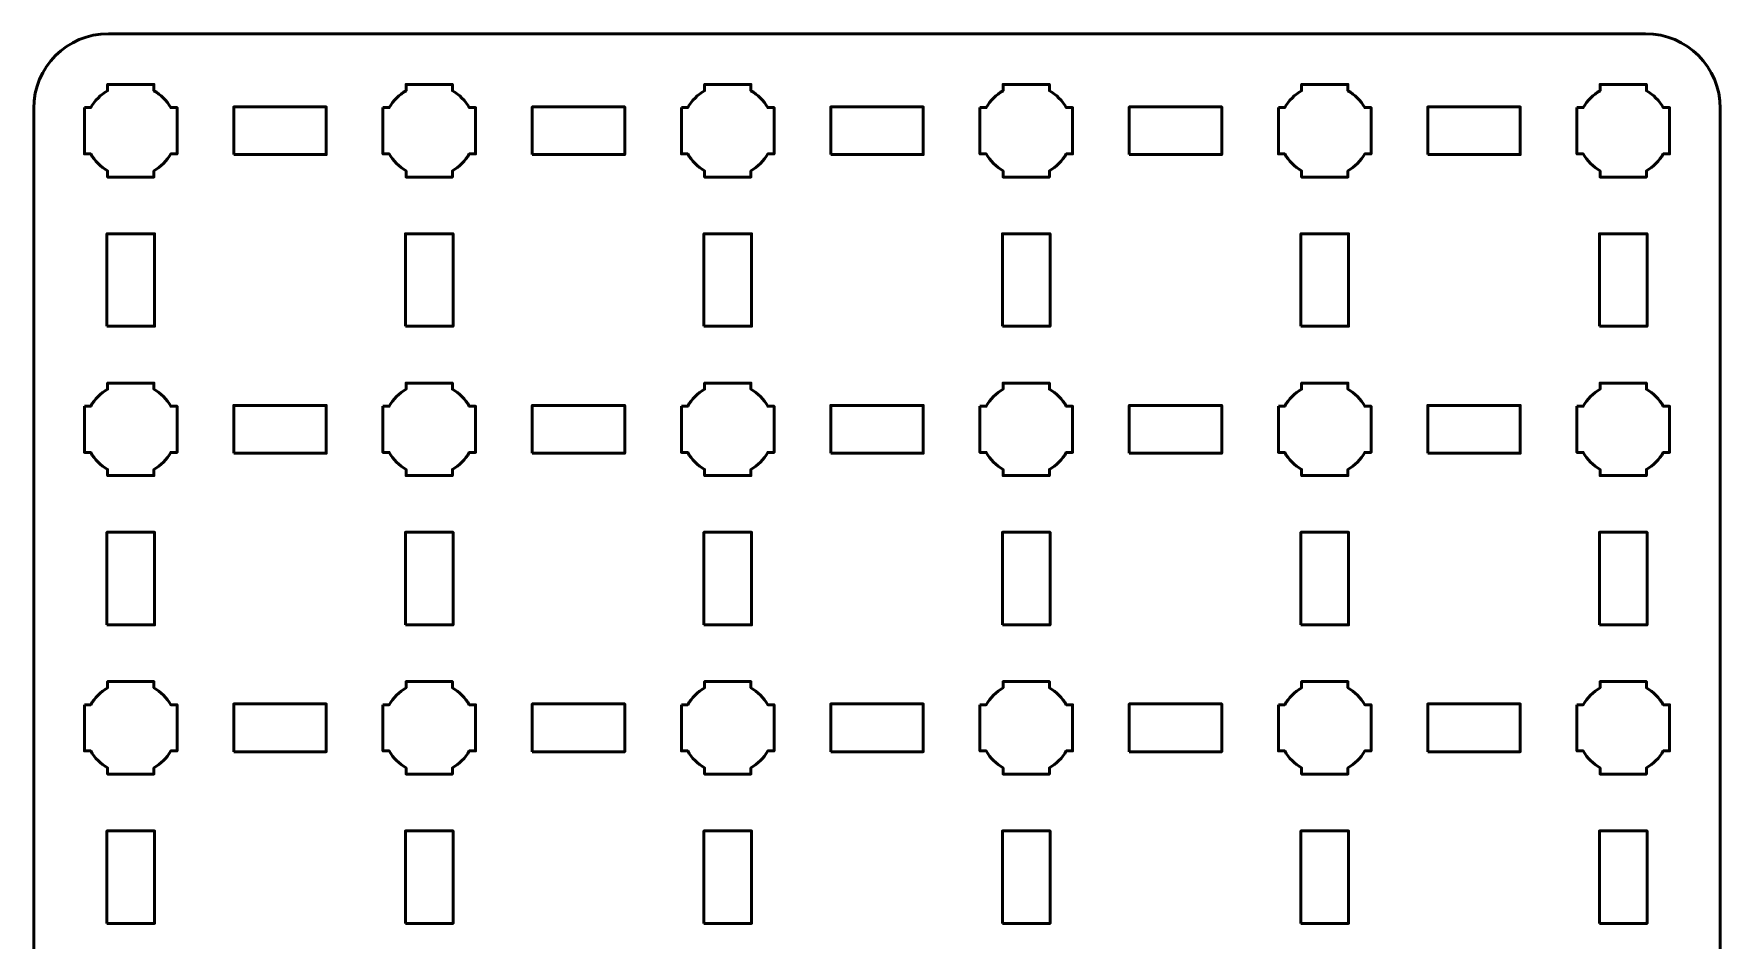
# Model space of a CAD drawing. Header units: centimetres. Extents: x -16.1 to -4.8, y -20.5 to -9.2.
# Drawn here: x -16.15 to -4.85, y -15.27 to -9.2 of the extents above; entities that cross this region are included whole.
import ezdxf

# ---------------------------------------------------------------- set-up
doc = ezdxf.new("R2010")
doc.units = ezdxf.units.CM
doc.header["$MEASUREMENT"] = 0
doc.layers.add('Layer 1', color=7, linetype='Continuous')

msp = doc.modelspace()

# ---------------------------------------------------------------- linework, layer by layer
at = {"layer": 'Layer 1', "color": 250, "lineweight": 53}
for points in [[(-14.81, -10.01), (-14.19, -10.01), (-14.19, -9.69), (-14.81, -9.69), (-14.81, -10.01)], [(-12.81, -10.01), (-12.19, -10.01), (-12.19, -9.69), (-12.81, -9.69), (-12.81, -10.01)], [(-10.81, -10.01), (-10.19, -10.01), (-10.19, -9.69), (-10.81, -9.69), (-10.81, -10.01)], [(-8.81, -10.01), (-8.19, -10.01), (-8.19, -9.69), (-8.81, -9.69), (-8.81, -10.01)], [(-6.81, -10.01), (-6.19, -10.01), (-6.19, -9.69), (-6.81, -9.69), (-6.81, -10.01)], [(-15.66, -11.16), (-15.34, -11.16), (-15.34, -10.54), (-15.66, -10.54), (-15.66, -11.16)], [(-13.66, -11.16), (-13.34, -11.16), (-13.34, -10.54), (-13.66, -10.54), (-13.66, -11.16)], [(-11.66, -11.16), (-11.34, -11.16), (-11.34, -10.54), (-11.66, -10.54), (-11.66, -11.16)], [(-9.66, -11.16), (-9.34, -11.16), (-9.34, -10.54), (-9.66, -10.54), (-9.66, -11.16)], [(-7.66, -11.16), (-7.34, -11.16), (-7.34, -10.54), (-7.66, -10.54), (-7.66, -11.16)], [(-5.66, -11.16), (-5.34, -11.16), (-5.34, -10.54), (-5.66, -10.54), (-5.66, -11.16)], [(-14.81, -12.01), (-14.19, -12.01), (-14.19, -11.69), (-14.81, -11.69), (-14.81, -12.01)], [(-12.81, -12.01), (-12.19, -12.01), (-12.19, -11.69), (-12.81, -11.69), (-12.81, -12.01)], [(-10.81, -12.01), (-10.19, -12.01), (-10.19, -11.69), (-10.81, -11.69), (-10.81, -12.01)], [(-8.81, -12.01), (-8.19, -12.01), (-8.19, -11.69), (-8.81, -11.69), (-8.81, -12.01)], [(-6.81, -12.01), (-6.19, -12.01), (-6.19, -11.69), (-6.81, -11.69), (-6.81, -12.01)], [(-15.66, -13.16), (-15.34, -13.16), (-15.34, -12.54), (-15.66, -12.54), (-15.66, -13.16)], [(-13.66, -13.16), (-13.34, -13.16), (-13.34, -12.54), (-13.66, -12.54), (-13.66, -13.16)], [(-11.66, -13.16), (-11.34, -13.16), (-11.34, -12.54), (-11.66, -12.54), (-11.66, -13.16)], [(-9.66, -13.16), (-9.34, -13.16), (-9.34, -12.54), (-9.66, -12.54), (-9.66, -13.16)], [(-7.66, -13.16), (-7.34, -13.16), (-7.34, -12.54), (-7.66, -12.54), (-7.66, -13.16)], [(-5.66, -13.16), (-5.34, -13.16), (-5.34, -12.54), (-5.66, -12.54), (-5.66, -13.16)], [(-14.81, -14.01), (-14.19, -14.01), (-14.19, -13.69), (-14.81, -13.69), (-14.81, -14.01)], [(-12.81, -14.01), (-12.19, -14.01), (-12.19, -13.69), (-12.81, -13.69), (-12.81, -14.01)], [(-10.81, -14.01), (-10.19, -14.01), (-10.19, -13.69), (-10.81, -13.69), (-10.81, -14.01)], [(-8.81, -14.01), (-8.19, -14.01), (-8.19, -13.69), (-8.81, -13.69), (-8.81, -14.01)], [(-6.81, -14.01), (-6.19, -14.01), (-6.19, -13.69), (-6.81, -13.69), (-6.81, -14.01)], [(-15.66, -15.16), (-15.34, -15.16), (-15.34, -14.54), (-15.66, -14.54), (-15.66, -15.16)], [(-13.66, -15.16), (-13.34, -15.16), (-13.34, -14.54), (-13.66, -14.54), (-13.66, -15.16)], [(-11.66, -15.16), (-11.34, -15.16), (-11.34, -14.54), (-11.66, -14.54), (-11.66, -15.16)], [(-9.66, -15.16), (-9.34, -15.16), (-9.34, -14.54), (-9.66, -14.54), (-9.66, -15.16)], [(-7.66, -15.16), (-7.34, -15.16), (-7.34, -14.54), (-7.66, -14.54), (-7.66, -15.16)], [(-5.66, -15.16), (-5.34, -15.16), (-5.34, -14.54), (-5.66, -14.54), (-5.66, -15.16)]]:
    msp.add_lwpolyline(points, close=True, dxfattribs=at)
msp.add_open_spline([(-16.15, -20), (-16.15, -20), (-16.15, -9.7), (-16.15, -9.7), (-16.15, -9.7), (-16.15, -9.42391), (-15.92609, -9.2), (-15.65, -9.2), (-15.65, -9.2), (-15.65, -9.2), (-5.35, -9.2), (-5.35, -9.2), (-5.35, -9.2), (-5.07391, -9.2), (-4.85, -9.42391), (-4.85, -9.7), (-4.85, -9.7), (-4.85, -9.7), (-4.85, -20), (-4.85, -20), (-4.85, -20), (-4.85, -20.27609), (-5.07391, -20.5), (-5.35, -20.5), (-5.35, -20.5), (-5.35, -20.5), (-15.65, -20.5), (-15.65, -20.5), (-15.65, -20.5), (-15.92609, -20.5), (-16.15, -20.27609), (-16.15, -20)], degree=3, knots=[0, 0, 0, 0, 0.125, 0.125, 0.125, 0.125, 0.25, 0.25, 0.25, 0.25, 0.375, 0.375, 0.375, 0.375, 0.5, 0.5, 0.5, 0.5, 0.625, 0.625, 0.625, 0.625, 0.75, 0.75, 0.75, 0.75, 0.875, 0.875, 0.875, 0.875, 1, 1, 1, 1], dxfattribs=at)
at = {"layer": 'Layer 1', "lineweight": 53}
for points in [[(-15.81, -9.695), (-15.81, -9.695), (-15.76851, -9.695), (-15.76851, -9.695), (-15.76851, -9.695), (-15.74128, -9.64795), (-15.70205, -9.60872), (-15.655, -9.58149), (-15.655, -9.58149), (-15.655, -9.58149), (-15.655, -9.54), (-15.655, -9.54), (-15.655, -9.54), (-15.655, -9.54), (-15.5, -9.54), (-15.5, -9.54), (-15.5, -9.54), (-15.5, -9.54), (-15.345, -9.54), (-15.345, -9.54), (-15.345, -9.54), (-15.345, -9.54), (-15.345, -9.58149), (-15.345, -9.58149), (-15.345, -9.58149), (-15.29795, -9.60872), (-15.25872, -9.64795), (-15.23149, -9.695), (-15.23149, -9.695), (-15.23149, -9.695), (-15.19, -9.695), (-15.19, -9.695), (-15.19, -9.695), (-15.19, -9.695), (-15.19, -9.85), (-15.19, -9.85), (-15.19, -9.85), (-15.19, -9.85), (-15.19, -10.005), (-15.19, -10.005), (-15.19, -10.005), (-15.19, -10.005), (-15.23149, -10.005), (-15.23149, -10.005), (-15.23149, -10.005), (-15.25872, -10.05205), (-15.29795, -10.09128), (-15.345, -10.11851), (-15.345, -10.11851), (-15.345, -10.11851), (-15.345, -10.16), (-15.345, -10.16), (-15.345, -10.16), (-15.345, -10.16), (-15.5, -10.16), (-15.5, -10.16), (-15.5, -10.16), (-15.5, -10.16), (-15.655, -10.16), (-15.655, -10.16), (-15.655, -10.16), (-15.655, -10.16), (-15.655, -10.11851), (-15.655, -10.11851), (-15.655, -10.11851), (-15.70205, -10.09128), (-15.74128, -10.05205), (-15.76851, -10.005), (-15.76851, -10.005), (-15.76851, -10.005), (-15.81, -10.005), (-15.81, -10.005), (-15.81, -10.005), (-15.81, -10.005), (-15.81, -9.85), (-15.81, -9.85), (-15.81, -9.85), (-15.81, -9.85), (-15.81, -9.695), (-15.81, -9.695)], [(-13.81, -9.695), (-13.81, -9.695), (-13.76851, -9.695), (-13.76851, -9.695), (-13.76851, -9.695), (-13.74128, -9.64795), (-13.70205, -9.60872), (-13.655, -9.58149), (-13.655, -9.58149), (-13.655, -9.58149), (-13.655, -9.54), (-13.655, -9.54), (-13.655, -9.54), (-13.655, -9.54), (-13.5, -9.54), (-13.5, -9.54), (-13.5, -9.54), (-13.5, -9.54), (-13.345, -9.54), (-13.345, -9.54), (-13.345, -9.54), (-13.345, -9.54), (-13.345, -9.58149), (-13.345, -9.58149), (-13.345, -9.58149), (-13.29795, -9.60872), (-13.25872, -9.64795), (-13.23149, -9.695), (-13.23149, -9.695), (-13.23149, -9.695), (-13.19, -9.695), (-13.19, -9.695), (-13.19, -9.695), (-13.19, -9.695), (-13.19, -9.85), (-13.19, -9.85), (-13.19, -9.85), (-13.19, -9.85), (-13.19, -10.005), (-13.19, -10.005), (-13.19, -10.005), (-13.19, -10.005), (-13.23149, -10.005), (-13.23149, -10.005), (-13.23149, -10.005), (-13.25872, -10.05205), (-13.29795, -10.09128), (-13.345, -10.11851), (-13.345, -10.11851), (-13.345, -10.11851), (-13.345, -10.16), (-13.345, -10.16), (-13.345, -10.16), (-13.345, -10.16), (-13.5, -10.16), (-13.5, -10.16), (-13.5, -10.16), (-13.5, -10.16), (-13.655, -10.16), (-13.655, -10.16), (-13.655, -10.16), (-13.655, -10.16), (-13.655, -10.11851), (-13.655, -10.11851), (-13.655, -10.11851), (-13.70205, -10.09128), (-13.74128, -10.05205), (-13.76851, -10.005), (-13.76851, -10.005), (-13.76851, -10.005), (-13.81, -10.005), (-13.81, -10.005), (-13.81, -10.005), (-13.81, -10.005), (-13.81, -9.85), (-13.81, -9.85), (-13.81, -9.85), (-13.81, -9.85), (-13.81, -9.695), (-13.81, -9.695)], [(-11.81, -9.695), (-11.81, -9.695), (-11.76851, -9.695), (-11.76851, -9.695), (-11.76851, -9.695), (-11.74128, -9.64795), (-11.70205, -9.60872), (-11.655, -9.58149), (-11.655, -9.58149), (-11.655, -9.58149), (-11.655, -9.54), (-11.655, -9.54), (-11.655, -9.54), (-11.655, -9.54), (-11.5, -9.54), (-11.5, -9.54), (-11.5, -9.54), (-11.5, -9.54), (-11.345, -9.54), (-11.345, -9.54), (-11.345, -9.54), (-11.345, -9.54), (-11.345, -9.58149), (-11.345, -9.58149), (-11.345, -9.58149), (-11.29795, -9.60872), (-11.25872, -9.64795), (-11.23149, -9.695), (-11.23149, -9.695), (-11.23149, -9.695), (-11.19, -9.695), (-11.19, -9.695), (-11.19, -9.695), (-11.19, -9.695), (-11.19, -9.85), (-11.19, -9.85), (-11.19, -9.85), (-11.19, -9.85), (-11.19, -10.005), (-11.19, -10.005), (-11.19, -10.005), (-11.19, -10.005), (-11.23149, -10.005), (-11.23149, -10.005), (-11.23149, -10.005), (-11.25872, -10.05205), (-11.29795, -10.09128), (-11.345, -10.11851), (-11.345, -10.11851), (-11.345, -10.11851), (-11.345, -10.16), (-11.345, -10.16), (-11.345, -10.16), (-11.345, -10.16), (-11.5, -10.16), (-11.5, -10.16), (-11.5, -10.16), (-11.5, -10.16), (-11.655, -10.16), (-11.655, -10.16), (-11.655, -10.16), (-11.655, -10.16), (-11.655, -10.11851), (-11.655, -10.11851), (-11.655, -10.11851), (-11.70205, -10.09128), (-11.74128, -10.05205), (-11.76851, -10.005), (-11.76851, -10.005), (-11.76851, -10.005), (-11.81, -10.005), (-11.81, -10.005), (-11.81, -10.005), (-11.81, -10.005), (-11.81, -9.85), (-11.81, -9.85), (-11.81, -9.85), (-11.81, -9.85), (-11.81, -9.695), (-11.81, -9.695)], [(-9.81, -9.695), (-9.81, -9.695), (-9.76851, -9.695), (-9.76851, -9.695), (-9.76851, -9.695), (-9.74128, -9.64795), (-9.70205, -9.60872), (-9.655, -9.58149), (-9.655, -9.58149), (-9.655, -9.58149), (-9.655, -9.54), (-9.655, -9.54), (-9.655, -9.54), (-9.655, -9.54), (-9.5, -9.54), (-9.5, -9.54), (-9.5, -9.54), (-9.5, -9.54), (-9.345, -9.54), (-9.345, -9.54), (-9.345, -9.54), (-9.345, -9.54), (-9.345, -9.58149), (-9.345, -9.58149), (-9.345, -9.58149), (-9.29795, -9.60872), (-9.25872, -9.64795), (-9.23149, -9.695), (-9.23149, -9.695), (-9.23149, -9.695), (-9.19, -9.695), (-9.19, -9.695), (-9.19, -9.695), (-9.19, -9.695), (-9.19, -9.85), (-9.19, -9.85), (-9.19, -9.85), (-9.19, -9.85), (-9.19, -10.005), (-9.19, -10.005), (-9.19, -10.005), (-9.19, -10.005), (-9.23149, -10.005), (-9.23149, -10.005), (-9.23149, -10.005), (-9.25872, -10.05205), (-9.29795, -10.09128), (-9.345, -10.11851), (-9.345, -10.11851), (-9.345, -10.11851), (-9.345, -10.16), (-9.345, -10.16), (-9.345, -10.16), (-9.345, -10.16), (-9.5, -10.16), (-9.5, -10.16), (-9.5, -10.16), (-9.5, -10.16), (-9.655, -10.16), (-9.655, -10.16), (-9.655, -10.16), (-9.655, -10.16), (-9.655, -10.11851), (-9.655, -10.11851), (-9.655, -10.11851), (-9.70205, -10.09128), (-9.74128, -10.05205), (-9.76851, -10.005), (-9.76851, -10.005), (-9.76851, -10.005), (-9.81, -10.005), (-9.81, -10.005), (-9.81, -10.005), (-9.81, -10.005), (-9.81, -9.85), (-9.81, -9.85), (-9.81, -9.85), (-9.81, -9.85), (-9.81, -9.695), (-9.81, -9.695)], [(-7.81, -9.695), (-7.81, -9.695), (-7.76851, -9.695), (-7.76851, -9.695), (-7.76851, -9.695), (-7.74128, -9.64795), (-7.70205, -9.60872), (-7.655, -9.58149), (-7.655, -9.58149), (-7.655, -9.58149), (-7.655, -9.54), (-7.655, -9.54), (-7.655, -9.54), (-7.655, -9.54), (-7.5, -9.54), (-7.5, -9.54), (-7.5, -9.54), (-7.5, -9.54), (-7.345, -9.54), (-7.345, -9.54), (-7.345, -9.54), (-7.345, -9.54), (-7.345, -9.58149), (-7.345, -9.58149), (-7.345, -9.58149), (-7.29795, -9.60872), (-7.25872, -9.64795), (-7.23149, -9.695), (-7.23149, -9.695), (-7.23149, -9.695), (-7.19, -9.695), (-7.19, -9.695), (-7.19, -9.695), (-7.19, -9.695), (-7.19, -9.85), (-7.19, -9.85), (-7.19, -9.85), (-7.19, -9.85), (-7.19, -10.005), (-7.19, -10.005), (-7.19, -10.005), (-7.19, -10.005), (-7.23149, -10.005), (-7.23149, -10.005), (-7.23149, -10.005), (-7.25872, -10.05205), (-7.29795, -10.09128), (-7.345, -10.11851), (-7.345, -10.11851), (-7.345, -10.11851), (-7.345, -10.16), (-7.345, -10.16), (-7.345, -10.16), (-7.345, -10.16), (-7.5, -10.16), (-7.5, -10.16), (-7.5, -10.16), (-7.5, -10.16), (-7.655, -10.16), (-7.655, -10.16), (-7.655, -10.16), (-7.655, -10.16), (-7.655, -10.11851), (-7.655, -10.11851), (-7.655, -10.11851), (-7.70205, -10.09128), (-7.74128, -10.05205), (-7.76851, -10.005), (-7.76851, -10.005), (-7.76851, -10.005), (-7.81, -10.005), (-7.81, -10.005), (-7.81, -10.005), (-7.81, -10.005), (-7.81, -9.85), (-7.81, -9.85), (-7.81, -9.85), (-7.81, -9.85), (-7.81, -9.695), (-7.81, -9.695)], [(-5.81, -9.695), (-5.81, -9.695), (-5.76851, -9.695), (-5.76851, -9.695), (-5.76851, -9.695), (-5.74128, -9.64795), (-5.70205, -9.60872), (-5.655, -9.58149), (-5.655, -9.58149), (-5.655, -9.58149), (-5.655, -9.54), (-5.655, -9.54), (-5.655, -9.54), (-5.655, -9.54), (-5.5, -9.54), (-5.5, -9.54), (-5.5, -9.54), (-5.5, -9.54), (-5.345, -9.54), (-5.345, -9.54), (-5.345, -9.54), (-5.345, -9.54), (-5.345, -9.58149), (-5.345, -9.58149), (-5.345, -9.58149), (-5.29795, -9.60872), (-5.25872, -9.64795), (-5.23149, -9.695), (-5.23149, -9.695), (-5.23149, -9.695), (-5.19, -9.695), (-5.19, -9.695), (-5.19, -9.695), (-5.19, -9.695), (-5.19, -9.85), (-5.19, -9.85), (-5.19, -9.85), (-5.19, -9.85), (-5.19, -10.005), (-5.19, -10.005), (-5.19, -10.005), (-5.19, -10.005), (-5.23149, -10.005), (-5.23149, -10.005), (-5.23149, -10.005), (-5.25872, -10.05205), (-5.29795, -10.09128), (-5.345, -10.11851), (-5.345, -10.11851), (-5.345, -10.11851), (-5.345, -10.16), (-5.345, -10.16), (-5.345, -10.16), (-5.345, -10.16), (-5.5, -10.16), (-5.5, -10.16), (-5.5, -10.16), (-5.5, -10.16), (-5.655, -10.16), (-5.655, -10.16), (-5.655, -10.16), (-5.655, -10.16), (-5.655, -10.11851), (-5.655, -10.11851), (-5.655, -10.11851), (-5.70205, -10.09128), (-5.74128, -10.05205), (-5.76851, -10.005), (-5.76851, -10.005), (-5.76851, -10.005), (-5.81, -10.005), (-5.81, -10.005), (-5.81, -10.005), (-5.81, -10.005), (-5.81, -9.85), (-5.81, -9.85), (-5.81, -9.85), (-5.81, -9.85), (-5.81, -9.695), (-5.81, -9.695)], [(-15.81, -11.695), (-15.81, -11.695), (-15.76851, -11.695), (-15.76851, -11.695), (-15.76851, -11.695), (-15.74128, -11.64795), (-15.70205, -11.60872), (-15.655, -11.58149), (-15.655, -11.58149), (-15.655, -11.58149), (-15.655, -11.54), (-15.655, -11.54), (-15.655, -11.54), (-15.655, -11.54), (-15.5, -11.54), (-15.5, -11.54), (-15.5, -11.54), (-15.5, -11.54), (-15.345, -11.54), (-15.345, -11.54), (-15.345, -11.54), (-15.345, -11.54), (-15.345, -11.58149), (-15.345, -11.58149), (-15.345, -11.58149), (-15.29795, -11.60872), (-15.25872, -11.64795), (-15.23149, -11.695), (-15.23149, -11.695), (-15.23149, -11.695), (-15.19, -11.695), (-15.19, -11.695), (-15.19, -11.695), (-15.19, -11.695), (-15.19, -11.85), (-15.19, -11.85), (-15.19, -11.85), (-15.19, -11.85), (-15.19, -12.005), (-15.19, -12.005), (-15.19, -12.005), (-15.19, -12.005), (-15.23149, -12.005), (-15.23149, -12.005), (-15.23149, -12.005), (-15.25872, -12.05205), (-15.29795, -12.09128), (-15.345, -12.11851), (-15.345, -12.11851), (-15.345, -12.11851), (-15.345, -12.16), (-15.345, -12.16), (-15.345, -12.16), (-15.345, -12.16), (-15.5, -12.16), (-15.5, -12.16), (-15.5, -12.16), (-15.5, -12.16), (-15.655, -12.16), (-15.655, -12.16), (-15.655, -12.16), (-15.655, -12.16), (-15.655, -12.11851), (-15.655, -12.11851), (-15.655, -12.11851), (-15.70205, -12.09128), (-15.74128, -12.05205), (-15.76851, -12.005), (-15.76851, -12.005), (-15.76851, -12.005), (-15.81, -12.005), (-15.81, -12.005), (-15.81, -12.005), (-15.81, -12.005), (-15.81, -11.85), (-15.81, -11.85), (-15.81, -11.85), (-15.81, -11.85), (-15.81, -11.695), (-15.81, -11.695)], [(-13.81, -11.695), (-13.81, -11.695), (-13.76851, -11.695), (-13.76851, -11.695), (-13.76851, -11.695), (-13.74128, -11.64795), (-13.70205, -11.60872), (-13.655, -11.58149), (-13.655, -11.58149), (-13.655, -11.58149), (-13.655, -11.54), (-13.655, -11.54), (-13.655, -11.54), (-13.655, -11.54), (-13.5, -11.54), (-13.5, -11.54), (-13.5, -11.54), (-13.5, -11.54), (-13.345, -11.54), (-13.345, -11.54), (-13.345, -11.54), (-13.345, -11.54), (-13.345, -11.58149), (-13.345, -11.58149), (-13.345, -11.58149), (-13.29795, -11.60872), (-13.25872, -11.64795), (-13.23149, -11.695), (-13.23149, -11.695), (-13.23149, -11.695), (-13.19, -11.695), (-13.19, -11.695), (-13.19, -11.695), (-13.19, -11.695), (-13.19, -11.85), (-13.19, -11.85), (-13.19, -11.85), (-13.19, -11.85), (-13.19, -12.005), (-13.19, -12.005), (-13.19, -12.005), (-13.19, -12.005), (-13.23149, -12.005), (-13.23149, -12.005), (-13.23149, -12.005), (-13.25872, -12.05205), (-13.29795, -12.09128), (-13.345, -12.11851), (-13.345, -12.11851), (-13.345, -12.11851), (-13.345, -12.16), (-13.345, -12.16), (-13.345, -12.16), (-13.345, -12.16), (-13.5, -12.16), (-13.5, -12.16), (-13.5, -12.16), (-13.5, -12.16), (-13.655, -12.16), (-13.655, -12.16), (-13.655, -12.16), (-13.655, -12.16), (-13.655, -12.11851), (-13.655, -12.11851), (-13.655, -12.11851), (-13.70205, -12.09128), (-13.74128, -12.05205), (-13.76851, -12.005), (-13.76851, -12.005), (-13.76851, -12.005), (-13.81, -12.005), (-13.81, -12.005), (-13.81, -12.005), (-13.81, -12.005), (-13.81, -11.85), (-13.81, -11.85), (-13.81, -11.85), (-13.81, -11.85), (-13.81, -11.695), (-13.81, -11.695)], [(-11.81, -11.695), (-11.81, -11.695), (-11.76851, -11.695), (-11.76851, -11.695), (-11.76851, -11.695), (-11.74128, -11.64795), (-11.70205, -11.60872), (-11.655, -11.58149), (-11.655, -11.58149), (-11.655, -11.58149), (-11.655, -11.54), (-11.655, -11.54), (-11.655, -11.54), (-11.655, -11.54), (-11.5, -11.54), (-11.5, -11.54), (-11.5, -11.54), (-11.5, -11.54), (-11.345, -11.54), (-11.345, -11.54), (-11.345, -11.54), (-11.345, -11.54), (-11.345, -11.58149), (-11.345, -11.58149), (-11.345, -11.58149), (-11.29795, -11.60872), (-11.25872, -11.64795), (-11.23149, -11.695), (-11.23149, -11.695), (-11.23149, -11.695), (-11.19, -11.695), (-11.19, -11.695), (-11.19, -11.695), (-11.19, -11.695), (-11.19, -11.85), (-11.19, -11.85), (-11.19, -11.85), (-11.19, -11.85), (-11.19, -12.005), (-11.19, -12.005), (-11.19, -12.005), (-11.19, -12.005), (-11.23149, -12.005), (-11.23149, -12.005), (-11.23149, -12.005), (-11.25872, -12.05205), (-11.29795, -12.09128), (-11.345, -12.11851), (-11.345, -12.11851), (-11.345, -12.11851), (-11.345, -12.16), (-11.345, -12.16), (-11.345, -12.16), (-11.345, -12.16), (-11.5, -12.16), (-11.5, -12.16), (-11.5, -12.16), (-11.5, -12.16), (-11.655, -12.16), (-11.655, -12.16), (-11.655, -12.16), (-11.655, -12.16), (-11.655, -12.11851), (-11.655, -12.11851), (-11.655, -12.11851), (-11.70205, -12.09128), (-11.74128, -12.05205), (-11.76851, -12.005), (-11.76851, -12.005), (-11.76851, -12.005), (-11.81, -12.005), (-11.81, -12.005), (-11.81, -12.005), (-11.81, -12.005), (-11.81, -11.85), (-11.81, -11.85), (-11.81, -11.85), (-11.81, -11.85), (-11.81, -11.695), (-11.81, -11.695)], [(-9.81, -11.695), (-9.81, -11.695), (-9.76851, -11.695), (-9.76851, -11.695), (-9.76851, -11.695), (-9.74128, -11.64795), (-9.70205, -11.60872), (-9.655, -11.58149), (-9.655, -11.58149), (-9.655, -11.58149), (-9.655, -11.54), (-9.655, -11.54), (-9.655, -11.54), (-9.655, -11.54), (-9.5, -11.54), (-9.5, -11.54), (-9.5, -11.54), (-9.5, -11.54), (-9.345, -11.54), (-9.345, -11.54), (-9.345, -11.54), (-9.345, -11.54), (-9.345, -11.58149), (-9.345, -11.58149), (-9.345, -11.58149), (-9.29795, -11.60872), (-9.25872, -11.64795), (-9.23149, -11.695), (-9.23149, -11.695), (-9.23149, -11.695), (-9.19, -11.695), (-9.19, -11.695), (-9.19, -11.695), (-9.19, -11.695), (-9.19, -11.85), (-9.19, -11.85), (-9.19, -11.85), (-9.19, -11.85), (-9.19, -12.005), (-9.19, -12.005), (-9.19, -12.005), (-9.19, -12.005), (-9.23149, -12.005), (-9.23149, -12.005), (-9.23149, -12.005), (-9.25872, -12.05205), (-9.29795, -12.09128), (-9.345, -12.11851), (-9.345, -12.11851), (-9.345, -12.11851), (-9.345, -12.16), (-9.345, -12.16), (-9.345, -12.16), (-9.345, -12.16), (-9.5, -12.16), (-9.5, -12.16), (-9.5, -12.16), (-9.5, -12.16), (-9.655, -12.16), (-9.655, -12.16), (-9.655, -12.16), (-9.655, -12.16), (-9.655, -12.11851), (-9.655, -12.11851), (-9.655, -12.11851), (-9.70205, -12.09128), (-9.74128, -12.05205), (-9.76851, -12.005), (-9.76851, -12.005), (-9.76851, -12.005), (-9.81, -12.005), (-9.81, -12.005), (-9.81, -12.005), (-9.81, -12.005), (-9.81, -11.85), (-9.81, -11.85), (-9.81, -11.85), (-9.81, -11.85), (-9.81, -11.695), (-9.81, -11.695)], [(-7.81, -11.695), (-7.81, -11.695), (-7.76851, -11.695), (-7.76851, -11.695), (-7.76851, -11.695), (-7.74128, -11.64795), (-7.70205, -11.60872), (-7.655, -11.58149), (-7.655, -11.58149), (-7.655, -11.58149), (-7.655, -11.54), (-7.655, -11.54), (-7.655, -11.54), (-7.655, -11.54), (-7.5, -11.54), (-7.5, -11.54), (-7.5, -11.54), (-7.5, -11.54), (-7.345, -11.54), (-7.345, -11.54), (-7.345, -11.54), (-7.345, -11.54), (-7.345, -11.58149), (-7.345, -11.58149), (-7.345, -11.58149), (-7.29795, -11.60872), (-7.25872, -11.64795), (-7.23149, -11.695), (-7.23149, -11.695), (-7.23149, -11.695), (-7.19, -11.695), (-7.19, -11.695), (-7.19, -11.695), (-7.19, -11.695), (-7.19, -11.85), (-7.19, -11.85), (-7.19, -11.85), (-7.19, -11.85), (-7.19, -12.005), (-7.19, -12.005), (-7.19, -12.005), (-7.19, -12.005), (-7.23149, -12.005), (-7.23149, -12.005), (-7.23149, -12.005), (-7.25872, -12.05205), (-7.29795, -12.09128), (-7.345, -12.11851), (-7.345, -12.11851), (-7.345, -12.11851), (-7.345, -12.16), (-7.345, -12.16), (-7.345, -12.16), (-7.345, -12.16), (-7.5, -12.16), (-7.5, -12.16), (-7.5, -12.16), (-7.5, -12.16), (-7.655, -12.16), (-7.655, -12.16), (-7.655, -12.16), (-7.655, -12.16), (-7.655, -12.11851), (-7.655, -12.11851), (-7.655, -12.11851), (-7.70205, -12.09128), (-7.74128, -12.05205), (-7.76851, -12.005), (-7.76851, -12.005), (-7.76851, -12.005), (-7.81, -12.005), (-7.81, -12.005), (-7.81, -12.005), (-7.81, -12.005), (-7.81, -11.85), (-7.81, -11.85), (-7.81, -11.85), (-7.81, -11.85), (-7.81, -11.695), (-7.81, -11.695)], [(-5.81, -11.695), (-5.81, -11.695), (-5.76851, -11.695), (-5.76851, -11.695), (-5.76851, -11.695), (-5.74128, -11.64795), (-5.70205, -11.60872), (-5.655, -11.58149), (-5.655, -11.58149), (-5.655, -11.58149), (-5.655, -11.54), (-5.655, -11.54), (-5.655, -11.54), (-5.655, -11.54), (-5.5, -11.54), (-5.5, -11.54), (-5.5, -11.54), (-5.5, -11.54), (-5.345, -11.54), (-5.345, -11.54), (-5.345, -11.54), (-5.345, -11.54), (-5.345, -11.58149), (-5.345, -11.58149), (-5.345, -11.58149), (-5.29795, -11.60872), (-5.25872, -11.64795), (-5.23149, -11.695), (-5.23149, -11.695), (-5.23149, -11.695), (-5.19, -11.695), (-5.19, -11.695), (-5.19, -11.695), (-5.19, -11.695), (-5.19, -11.85), (-5.19, -11.85), (-5.19, -11.85), (-5.19, -11.85), (-5.19, -12.005), (-5.19, -12.005), (-5.19, -12.005), (-5.19, -12.005), (-5.23149, -12.005), (-5.23149, -12.005), (-5.23149, -12.005), (-5.25872, -12.05205), (-5.29795, -12.09128), (-5.345, -12.11851), (-5.345, -12.11851), (-5.345, -12.11851), (-5.345, -12.16), (-5.345, -12.16), (-5.345, -12.16), (-5.345, -12.16), (-5.5, -12.16), (-5.5, -12.16), (-5.5, -12.16), (-5.5, -12.16), (-5.655, -12.16), (-5.655, -12.16), (-5.655, -12.16), (-5.655, -12.16), (-5.655, -12.11851), (-5.655, -12.11851), (-5.655, -12.11851), (-5.70205, -12.09128), (-5.74128, -12.05205), (-5.76851, -12.005), (-5.76851, -12.005), (-5.76851, -12.005), (-5.81, -12.005), (-5.81, -12.005), (-5.81, -12.005), (-5.81, -12.005), (-5.81, -11.85), (-5.81, -11.85), (-5.81, -11.85), (-5.81, -11.85), (-5.81, -11.695), (-5.81, -11.695)], [(-15.81, -13.695), (-15.81, -13.695), (-15.76851, -13.695), (-15.76851, -13.695), (-15.76851, -13.695), (-15.74128, -13.64795), (-15.70205, -13.60872), (-15.655, -13.58149), (-15.655, -13.58149), (-15.655, -13.58149), (-15.655, -13.54), (-15.655, -13.54), (-15.655, -13.54), (-15.655, -13.54), (-15.5, -13.54), (-15.5, -13.54), (-15.5, -13.54), (-15.5, -13.54), (-15.345, -13.54), (-15.345, -13.54), (-15.345, -13.54), (-15.345, -13.54), (-15.345, -13.58149), (-15.345, -13.58149), (-15.345, -13.58149), (-15.29795, -13.60872), (-15.25872, -13.64795), (-15.23149, -13.695), (-15.23149, -13.695), (-15.23149, -13.695), (-15.19, -13.695), (-15.19, -13.695), (-15.19, -13.695), (-15.19, -13.695), (-15.19, -13.85), (-15.19, -13.85), (-15.19, -13.85), (-15.19, -13.85), (-15.19, -14.005), (-15.19, -14.005), (-15.19, -14.005), (-15.19, -14.005), (-15.23149, -14.005), (-15.23149, -14.005), (-15.23149, -14.005), (-15.25872, -14.05205), (-15.29795, -14.09128), (-15.345, -14.11851), (-15.345, -14.11851), (-15.345, -14.11851), (-15.345, -14.16), (-15.345, -14.16), (-15.345, -14.16), (-15.345, -14.16), (-15.5, -14.16), (-15.5, -14.16), (-15.5, -14.16), (-15.5, -14.16), (-15.655, -14.16), (-15.655, -14.16), (-15.655, -14.16), (-15.655, -14.16), (-15.655, -14.11851), (-15.655, -14.11851), (-15.655, -14.11851), (-15.70205, -14.09128), (-15.74128, -14.05205), (-15.76851, -14.005), (-15.76851, -14.005), (-15.76851, -14.005), (-15.81, -14.005), (-15.81, -14.005), (-15.81, -14.005), (-15.81, -14.005), (-15.81, -13.85), (-15.81, -13.85), (-15.81, -13.85), (-15.81, -13.85), (-15.81, -13.695), (-15.81, -13.695)], [(-13.81, -13.695), (-13.81, -13.695), (-13.76851, -13.695), (-13.76851, -13.695), (-13.76851, -13.695), (-13.74128, -13.64795), (-13.70205, -13.60872), (-13.655, -13.58149), (-13.655, -13.58149), (-13.655, -13.58149), (-13.655, -13.54), (-13.655, -13.54), (-13.655, -13.54), (-13.655, -13.54), (-13.5, -13.54), (-13.5, -13.54), (-13.5, -13.54), (-13.5, -13.54), (-13.345, -13.54), (-13.345, -13.54), (-13.345, -13.54), (-13.345, -13.54), (-13.345, -13.58149), (-13.345, -13.58149), (-13.345, -13.58149), (-13.29795, -13.60872), (-13.25872, -13.64795), (-13.23149, -13.695), (-13.23149, -13.695), (-13.23149, -13.695), (-13.19, -13.695), (-13.19, -13.695), (-13.19, -13.695), (-13.19, -13.695), (-13.19, -13.85), (-13.19, -13.85), (-13.19, -13.85), (-13.19, -13.85), (-13.19, -14.005), (-13.19, -14.005), (-13.19, -14.005), (-13.19, -14.005), (-13.23149, -14.005), (-13.23149, -14.005), (-13.23149, -14.005), (-13.25872, -14.05205), (-13.29795, -14.09128), (-13.345, -14.11851), (-13.345, -14.11851), (-13.345, -14.11851), (-13.345, -14.16), (-13.345, -14.16), (-13.345, -14.16), (-13.345, -14.16), (-13.5, -14.16), (-13.5, -14.16), (-13.5, -14.16), (-13.5, -14.16), (-13.655, -14.16), (-13.655, -14.16), (-13.655, -14.16), (-13.655, -14.16), (-13.655, -14.11851), (-13.655, -14.11851), (-13.655, -14.11851), (-13.70205, -14.09128), (-13.74128, -14.05205), (-13.76851, -14.005), (-13.76851, -14.005), (-13.76851, -14.005), (-13.81, -14.005), (-13.81, -14.005), (-13.81, -14.005), (-13.81, -14.005), (-13.81, -13.85), (-13.81, -13.85), (-13.81, -13.85), (-13.81, -13.85), (-13.81, -13.695), (-13.81, -13.695)], [(-11.81, -13.695), (-11.81, -13.695), (-11.76851, -13.695), (-11.76851, -13.695), (-11.76851, -13.695), (-11.74128, -13.64795), (-11.70205, -13.60872), (-11.655, -13.58149), (-11.655, -13.58149), (-11.655, -13.58149), (-11.655, -13.54), (-11.655, -13.54), (-11.655, -13.54), (-11.655, -13.54), (-11.5, -13.54), (-11.5, -13.54), (-11.5, -13.54), (-11.5, -13.54), (-11.345, -13.54), (-11.345, -13.54), (-11.345, -13.54), (-11.345, -13.54), (-11.345, -13.58149), (-11.345, -13.58149), (-11.345, -13.58149), (-11.29795, -13.60872), (-11.25872, -13.64795), (-11.23149, -13.695), (-11.23149, -13.695), (-11.23149, -13.695), (-11.19, -13.695), (-11.19, -13.695), (-11.19, -13.695), (-11.19, -13.695), (-11.19, -13.85), (-11.19, -13.85), (-11.19, -13.85), (-11.19, -13.85), (-11.19, -14.005), (-11.19, -14.005), (-11.19, -14.005), (-11.19, -14.005), (-11.23149, -14.005), (-11.23149, -14.005), (-11.23149, -14.005), (-11.25872, -14.05205), (-11.29795, -14.09128), (-11.345, -14.11851), (-11.345, -14.11851), (-11.345, -14.11851), (-11.345, -14.16), (-11.345, -14.16), (-11.345, -14.16), (-11.345, -14.16), (-11.5, -14.16), (-11.5, -14.16), (-11.5, -14.16), (-11.5, -14.16), (-11.655, -14.16), (-11.655, -14.16), (-11.655, -14.16), (-11.655, -14.16), (-11.655, -14.11851), (-11.655, -14.11851), (-11.655, -14.11851), (-11.70205, -14.09128), (-11.74128, -14.05205), (-11.76851, -14.005), (-11.76851, -14.005), (-11.76851, -14.005), (-11.81, -14.005), (-11.81, -14.005), (-11.81, -14.005), (-11.81, -14.005), (-11.81, -13.85), (-11.81, -13.85), (-11.81, -13.85), (-11.81, -13.85), (-11.81, -13.695), (-11.81, -13.695)], [(-9.81, -13.695), (-9.81, -13.695), (-9.76851, -13.695), (-9.76851, -13.695), (-9.76851, -13.695), (-9.74128, -13.64795), (-9.70205, -13.60872), (-9.655, -13.58149), (-9.655, -13.58149), (-9.655, -13.58149), (-9.655, -13.54), (-9.655, -13.54), (-9.655, -13.54), (-9.655, -13.54), (-9.5, -13.54), (-9.5, -13.54), (-9.5, -13.54), (-9.5, -13.54), (-9.345, -13.54), (-9.345, -13.54), (-9.345, -13.54), (-9.345, -13.54), (-9.345, -13.58149), (-9.345, -13.58149), (-9.345, -13.58149), (-9.29795, -13.60872), (-9.25872, -13.64795), (-9.23149, -13.695), (-9.23149, -13.695), (-9.23149, -13.695), (-9.19, -13.695), (-9.19, -13.695), (-9.19, -13.695), (-9.19, -13.695), (-9.19, -13.85), (-9.19, -13.85), (-9.19, -13.85), (-9.19, -13.85), (-9.19, -14.005), (-9.19, -14.005), (-9.19, -14.005), (-9.19, -14.005), (-9.23149, -14.005), (-9.23149, -14.005), (-9.23149, -14.005), (-9.25872, -14.05205), (-9.29795, -14.09128), (-9.345, -14.11851), (-9.345, -14.11851), (-9.345, -14.11851), (-9.345, -14.16), (-9.345, -14.16), (-9.345, -14.16), (-9.345, -14.16), (-9.5, -14.16), (-9.5, -14.16), (-9.5, -14.16), (-9.5, -14.16), (-9.655, -14.16), (-9.655, -14.16), (-9.655, -14.16), (-9.655, -14.16), (-9.655, -14.11851), (-9.655, -14.11851), (-9.655, -14.11851), (-9.70205, -14.09128), (-9.74128, -14.05205), (-9.76851, -14.005), (-9.76851, -14.005), (-9.76851, -14.005), (-9.81, -14.005), (-9.81, -14.005), (-9.81, -14.005), (-9.81, -14.005), (-9.81, -13.85), (-9.81, -13.85), (-9.81, -13.85), (-9.81, -13.85), (-9.81, -13.695), (-9.81, -13.695)], [(-7.81, -13.695), (-7.81, -13.695), (-7.76851, -13.695), (-7.76851, -13.695), (-7.76851, -13.695), (-7.74128, -13.64795), (-7.70205, -13.60872), (-7.655, -13.58149), (-7.655, -13.58149), (-7.655, -13.58149), (-7.655, -13.54), (-7.655, -13.54), (-7.655, -13.54), (-7.655, -13.54), (-7.5, -13.54), (-7.5, -13.54), (-7.5, -13.54), (-7.5, -13.54), (-7.345, -13.54), (-7.345, -13.54), (-7.345, -13.54), (-7.345, -13.54), (-7.345, -13.58149), (-7.345, -13.58149), (-7.345, -13.58149), (-7.29795, -13.60872), (-7.25872, -13.64795), (-7.23149, -13.695), (-7.23149, -13.695), (-7.23149, -13.695), (-7.19, -13.695), (-7.19, -13.695), (-7.19, -13.695), (-7.19, -13.695), (-7.19, -13.85), (-7.19, -13.85), (-7.19, -13.85), (-7.19, -13.85), (-7.19, -14.005), (-7.19, -14.005), (-7.19, -14.005), (-7.19, -14.005), (-7.23149, -14.005), (-7.23149, -14.005), (-7.23149, -14.005), (-7.25872, -14.05205), (-7.29795, -14.09128), (-7.345, -14.11851), (-7.345, -14.11851), (-7.345, -14.11851), (-7.345, -14.16), (-7.345, -14.16), (-7.345, -14.16), (-7.345, -14.16), (-7.5, -14.16), (-7.5, -14.16), (-7.5, -14.16), (-7.5, -14.16), (-7.655, -14.16), (-7.655, -14.16), (-7.655, -14.16), (-7.655, -14.16), (-7.655, -14.11851), (-7.655, -14.11851), (-7.655, -14.11851), (-7.70205, -14.09128), (-7.74128, -14.05205), (-7.76851, -14.005), (-7.76851, -14.005), (-7.76851, -14.005), (-7.81, -14.005), (-7.81, -14.005), (-7.81, -14.005), (-7.81, -14.005), (-7.81, -13.85), (-7.81, -13.85), (-7.81, -13.85), (-7.81, -13.85), (-7.81, -13.695), (-7.81, -13.695)], [(-5.81, -13.695), (-5.81, -13.695), (-5.76851, -13.695), (-5.76851, -13.695), (-5.76851, -13.695), (-5.74128, -13.64795), (-5.70205, -13.60872), (-5.655, -13.58149), (-5.655, -13.58149), (-5.655, -13.58149), (-5.655, -13.54), (-5.655, -13.54), (-5.655, -13.54), (-5.655, -13.54), (-5.5, -13.54), (-5.5, -13.54), (-5.5, -13.54), (-5.5, -13.54), (-5.345, -13.54), (-5.345, -13.54), (-5.345, -13.54), (-5.345, -13.54), (-5.345, -13.58149), (-5.345, -13.58149), (-5.345, -13.58149), (-5.29795, -13.60872), (-5.25872, -13.64795), (-5.23149, -13.695), (-5.23149, -13.695), (-5.23149, -13.695), (-5.19, -13.695), (-5.19, -13.695), (-5.19, -13.695), (-5.19, -13.695), (-5.19, -13.85), (-5.19, -13.85), (-5.19, -13.85), (-5.19, -13.85), (-5.19, -14.005), (-5.19, -14.005), (-5.19, -14.005), (-5.19, -14.005), (-5.23149, -14.005), (-5.23149, -14.005), (-5.23149, -14.005), (-5.25872, -14.05205), (-5.29795, -14.09128), (-5.345, -14.11851), (-5.345, -14.11851), (-5.345, -14.11851), (-5.345, -14.16), (-5.345, -14.16), (-5.345, -14.16), (-5.345, -14.16), (-5.5, -14.16), (-5.5, -14.16), (-5.5, -14.16), (-5.5, -14.16), (-5.655, -14.16), (-5.655, -14.16), (-5.655, -14.16), (-5.655, -14.16), (-5.655, -14.11851), (-5.655, -14.11851), (-5.655, -14.11851), (-5.70205, -14.09128), (-5.74128, -14.05205), (-5.76851, -14.005), (-5.76851, -14.005), (-5.76851, -14.005), (-5.81, -14.005), (-5.81, -14.005), (-5.81, -14.005), (-5.81, -14.005), (-5.81, -13.85), (-5.81, -13.85), (-5.81, -13.85), (-5.81, -13.85), (-5.81, -13.695), (-5.81, -13.695)]]:
    msp.add_open_spline(points, degree=3, knots=[0, 0, 0, 0, 0.05, 0.05, 0.05, 0.05, 0.1, 0.1, 0.1, 0.1, 0.15, 0.15, 0.15, 0.15, 0.2, 0.2, 0.2, 0.2, 0.25, 0.25, 0.25, 0.25, 0.3, 0.3, 0.3, 0.3, 0.35, 0.35, 0.35, 0.35, 0.4, 0.4, 0.4, 0.4, 0.45, 0.45, 0.45, 0.45, 0.5, 0.5, 0.5, 0.5, 0.55, 0.55, 0.55, 0.55, 0.6, 0.6, 0.6, 0.6, 0.65, 0.65, 0.65, 0.65, 0.7, 0.7, 0.7, 0.7, 0.75, 0.75, 0.75, 0.75, 0.8, 0.8, 0.8, 0.8, 0.85, 0.85, 0.85, 0.85, 0.9, 0.9, 0.9, 0.9, 0.95, 0.95, 0.95, 0.95, 1, 1, 1, 1], dxfattribs=at)

doc.saveas('drawing.dxf')
